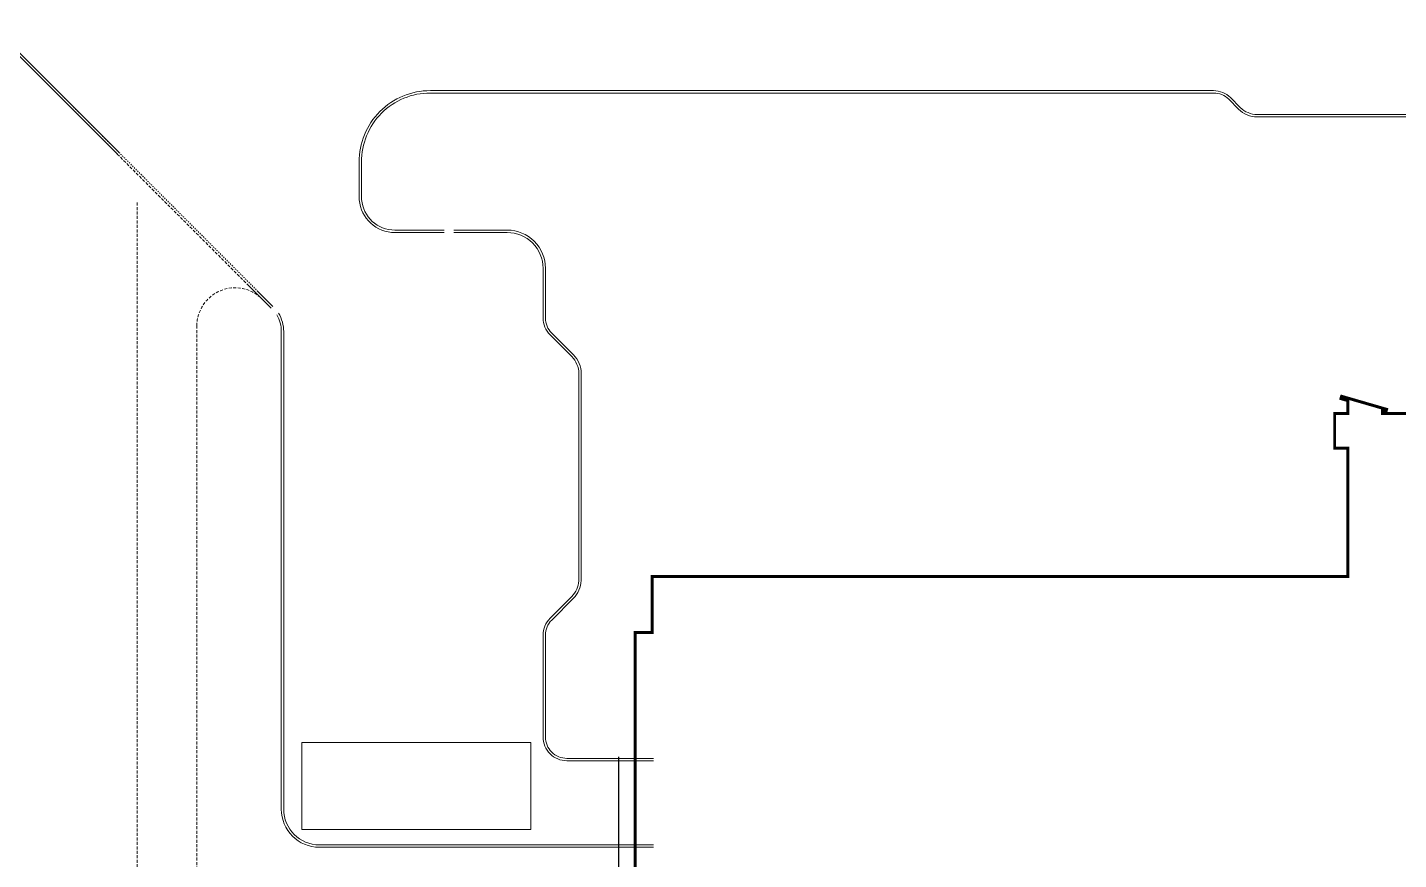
# Model space of a CAD drawing. Header units: millimetres. Extents: x 553474 to 556484, y 6145926 to 6146600.
# Drawn here: x 556177.6 to 556292.7, y 6146183 to 6146252.8 of the extents above; entities that cross this region are included whole.
import ezdxf

# ---------------------------------------------------------------- set-up
doc = ezdxf.new("R2010")
doc.units = ezdxf.units.MM
doc.linetypes.add('HIDDEN', pattern=[0.375, 0.25, -0.125])
doc.layers.add('8', color=8, linetype='Continuous', lineweight=0)

msp = doc.modelspace()

# ---------------------------------------------------------------- linework, layer by layer
at = {"layer": '8'}
for p, q in [((556174.628, 6146252.717), (556185.139, 6146242.206)), ((556174.794, 6146252.834), (556185.28, 6146242.348)), ((556196.119, 6146231.226), (556198.048, 6146229.297)), ((556196.876, 6146230.751), (556198.187, 6146229.441)), ((556198.899, 6146227.32), (556198.899, 6146187.268)), ((556199.099, 6146227.319), (556199.099, 6146187.268)), ((556202.099, 6146184.268), (556230.122, 6146184.268)), ((556202.099, 6146184.068), (556230.122, 6146184.068))]:
    msp.add_line(p, q, dxfattribs=at)
at = {"layer": '8', "linetype": 'HIDDEN', "ltscale": 0.01}
msp.add_line((556180.604, 6146247.023), (556196.876, 6146230.751), dxfattribs=at)
at = {"layer": '8', "linetype": 'HIDDEN'}
for p, q in [((556185.13, 6146242.206), (556197.276, 6146230.061)), ((556186.813, 6146238.144), (556186.813, 6146037.858)), ((556191.821, 6146146.953), (556191.821, 6146227.798))]:
    msp.add_line(p, q, dxfattribs=at)
at = {"layer": '8'}
for points in [[(556205.438, 6146238.379), (556205.438, 6146241.533, -0.4180668), (556211.406, 6146247.533), (556277.139, 6146247.533, -0.1989124), (556278.554, 6146246.947), (556279.382, 6146246.119, 0.1989124), (556280.796, 6146245.533), (556300.744, 6146245.533, 0.1989124), (556302.158, 6146246.119), (556302.987, 6146246.947, -0.1989124), (556304.401, 6146247.533), (556351.539, 6146247.533, -0.0082302), (556351.735, 6146247.53, -0.0082302)], [(556205.638, 6146238.379), (556205.638, 6146241.534, -0.4181334), (556211.405, 6146247.333), (556277.139, 6146247.333, -0.1989124), (556278.412, 6146246.806), (556279.241, 6146245.977, 0.1989124), (556280.796, 6146245.333), (556300.744, 6146245.333, 0.1989124), (556302.3, 6146245.977), (556303.128, 6146246.806, -0.1989124), (556304.401, 6146247.333), (556351.539, 6146247.333, -0.0082302), (556351.728, 6146247.33, -0.0082302)], [(556212.558, 6146235.633), (556208.438, 6146235.633, -0.390468), (556205.438, 6146238.379)], [(556212.558, 6146235.833), (556208.438, 6146235.833, -0.3917499), (556205.638, 6146238.404)], [(556224.065, 6146206.417), (556224.065, 6146223.808, 0.1989124), (556223.42, 6146225.363), (556221.592, 6146227.192, -0.1989124), (556221.065, 6146228.464), (556221.065, 6146232.633, 0.4142136), (556217.865, 6146235.833), (556213.386, 6146235.833)], [(556223.865, 6146206.417), (556223.865, 6146223.808, 0.1989124), (556223.279, 6146225.222), (556221.45, 6146227.05, -0.1989124), (556220.865, 6146228.464), (556220.865, 6146232.633, 0.4142136), (556217.865, 6146235.633), (556213.386, 6146235.633)], [(556230.122, 6146191.326), (556222.865, 6146191.326, -0.4142136), (556220.865, 6146193.326), (556220.865, 6146201.859, -0.1989124), (556221.45, 6146203.273), (556223.279, 6146205.101, 0.1854886), (556223.865, 6146206.417, 0.1447905)], [(556230.122, 6146191.526), (556222.865, 6146191.526, -0.4142136), (556221.065, 6146193.326), (556221.065, 6146201.859, -0.1989124), (556221.592, 6146203.131), (556223.42, 6146204.96, 0.18913), (556224.065, 6146206.433, 0.1519352)]]:
    msp.add_lwpolyline(points, format="xyb", dxfattribs=at)
at = {"layer": '8', "linetype": 'Continuous', "ltscale": 0.0008, "const_width": 0.25}
msp.add_lwpolyline([(556298.651, 6146220.445), (556291.316, 6146220.445), (556291.316, 6146220.69), (556291.601, 6146220.608), (556291.657, 6146220.8), (556287.883, 6146221.894), (556287.827, 6146221.702), (556288.416, 6146221.532), (556288.416, 6146220.445), (556287.3, 6146220.445), (556287.3, 6146217.545), (556288.416, 6146217.545), (556288.416, 6146206.79), (556230.029, 6146206.79), (556230.029, 6146202.086), (556228.606, 6146202.086), (556228.606, 6146160.791), (556230.009, 6146160.789), (556230.009, 6146155.788), (556293.804, 6146155.79)], dxfattribs=at)
at = {"layer": '8', "linetype": 'Continuous', "ltscale": 0.0008, "const_width": 0.25, "elevation": 9.796}
msp.add_lwpolyline([(556298.651, 6146220.445), (556291.316, 6146220.445), (556291.316, 6146220.69), (556291.601, 6146220.608), (556291.657, 6146220.8), (556287.883, 6146221.894), (556287.827, 6146221.702), (556288.416, 6146221.532), (556288.416, 6146220.445), (556287.3, 6146220.445), (556287.3, 6146217.545), (556288.416, 6146217.545), (556288.416, 6146206.79), (556230.029, 6146206.79), (556230.029, 6146202.086), (556228.606, 6146202.086), (556228.606, 6146160.791), (556230.009, 6146160.789), (556230.009, 6146155.788), (556293.804, 6146155.79)], dxfattribs=at)
at = {"layer": '8', "lineweight": 5, "elevation": 19.592}
msp.add_lwpolyline([(556200.623, 6146192.856), (556219.832, 6146192.856), (556219.832, 6146185.552), (556200.623, 6146185.552)], close=True, dxfattribs=at)
at = {"layer": '8', "const_width": 0.11, "elevation": 9.796}
msp.add_lwpolyline([(556227.206, 6146170.693), (556227.206, 6146191.682)], dxfattribs=at)
at = {"layer": '8', "linetype": 'HIDDEN', "extrusion": (0, 0, -1)}
msp.add_arc((-556195.013, 6146227.798), 3.2, 0, 135, dxfattribs=at)
at = {"layer": '8'}
for centre, radius, start, end in [((556196.239, 6146227.347), 2.66, 359.42113, 31.17524), ((556196.239, 6146227.347), 2.86, 359.44174, 32.15917), ((556202.099, 6146187.268), 3.2, 180, 270), ((556202.099, 6146187.268), 3, 180, 270)]:
    msp.add_arc(centre, radius, start, end, dxfattribs=at)

doc.saveas('drawing.dxf')
